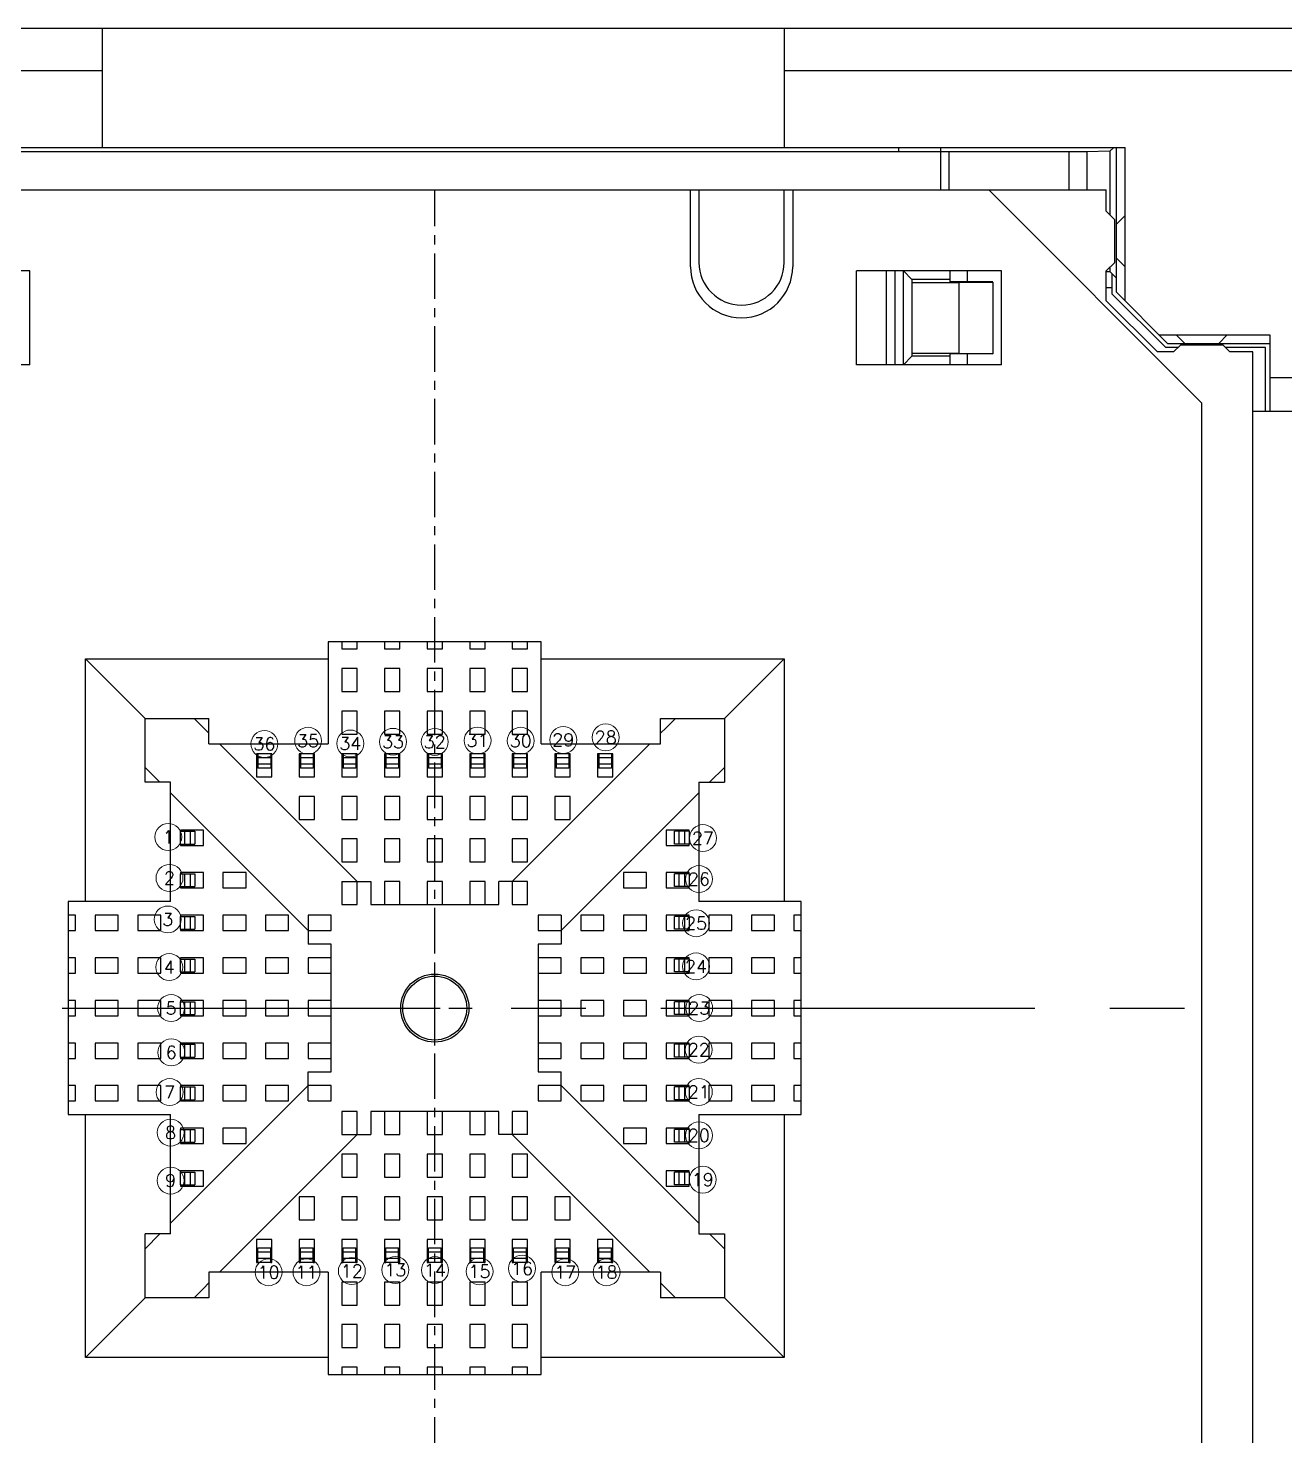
# Model space of a CAD drawing. Header units: millimetres. Extents: x 1775 to 1883, y -277 to -202.
# Drawn here: x 1857.04 to 1871.79, y -240.44 to -223.92 of the extents above; entities that cross this region are included whole.
import ezdxf
from ezdxf.enums import TextEntityAlignment as Align

# ---------------------------------------------------------------- set-up
doc = ezdxf.new("R2010")
doc.units = ezdxf.units.MM
doc.header["$LTSCALE"] = 30.734
doc.linetypes.add('CENTER', pattern=[0.6, 0.375, -0.075, 0.075, -0.075])
doc.layers.get('0').update_dxf_attribs({"linetype": 'CONTINUOUS'})
doc.layers.add('from', color=7, linetype='CONTINUOUS', lineweight=13)
doc.layers.add('定位塊', color=53, linetype='CONTINUOUS')
doc.styles.add('TXT', font='txt.shx', dxfattribs={"bigfont": 'gbcbig.shx'})

# ---------------------------------------------------------------- blocks, each defined once
blk = doc.blocks.new('b')
at = {"color": 7, "linetype": 'Continuous'}
for p, q in [((1258.817, -744.658), (1283.317, -744.658)), ((1266.317, -746.058), (1266.317, -744.658)), ((1274.317, -744.658), (1274.317, -746.058)), ((1266.317, -745.158), (1262.016, -745.158)), ((1283.817, -745.158), (1274.317, -745.158)), ((1262.317, -746.058), (1278.317, -746.058)), ((1275.657, -746.058), (1275.657, -746.108)), ((1276.157, -746.558), (1276.157, -746.058)), ((1278.138, -746.103), (1278.185, -746.058)), ((1278.217, -747.758), (1278.217, -746.058)), ((1278.317, -747.858), (1278.317, -746.058)), ((1262.767, -746.108), (1277.867, -746.108)), ((1276.251, -746.108), (1276.251, -746.558)), ((1277.657, -746.108), (1277.657, -746.558)), ((1278.138, -746.103), (1277.867, -746.109)), ((1277.867, -746.109), (1277.867, -746.558)), ((1278.138, -746.103), (1278.138, -746.849)), ((1262.537, -746.558), (1278.097, -746.558)), ((1273.217, -747.458), (1273.217, -746.558)), ((1273.317, -746.558), (1273.317, -747.408)), ((1274.317, -747.408), (1274.317, -746.558)), ((1274.417, -746.558), (1274.417, -747.458)), ((1276.717, -746.558), (1279.217, -749.058)), ((1278.097, -746.808), (1278.097, -746.558)), ((1278.097, -746.808), (1278.197, -746.908)), ((1278.317, -746.858), (1278.217, -746.958)), ((1278.197, -747.408), (1278.197, -746.908)), ((1278.317, -747.458), (1278.217, -747.358)), ((1265.467, -747.508), (1263.767, -747.508)), ((1265.467, -748.608), (1265.467, -747.508)), ((1275.167, -748.608), (1275.167, -747.508)), ((1276.867, -747.508), (1275.167, -747.508)), ((1275.517, -748.608), (1275.517, -747.508)), ((1275.617, -747.508), (1275.617, -748.608)), ((1275.717, -748.608), (1275.717, -747.508)), ((1275.717, -747.508), (1275.817, -747.608)), ((1276.267, -747.636), (1276.267, -747.508)), ((1276.467, -747.636), (1276.467, -747.508)), ((1276.867, -748.608), (1276.867, -747.508)), ((1278.197, -747.408), (1278.097, -747.508)), ((1278.097, -747.858), (1278.097, -747.508)), ((1278.097, -747.513), (1278.138, -747.513)), ((1278.138, -747.467), (1278.138, -747.513)), ((1278.217, -747.592), (1278.138, -747.513)), ((1278.167, -747.779), (1278.167, -747.542)), ((1275.817, -747.608), (1275.817, -748.508)), ((1276.267, -747.608), (1275.817, -747.608)), ((1275.817, -747.645), (1276.367, -747.645)), ((1276.767, -747.636), (1276.267, -747.636)), ((1276.367, -747.645), (1276.767, -747.638)), ((1276.367, -747.645), (1276.367, -748.472)), ((1276.767, -747.638), (1276.767, -748.479)), ((1278.167, -747.708), (1278.097, -747.708)), ((1278.097, -747.858), (1278.697, -748.458)), ((1278.167, -747.779), (1278.797, -748.408)), ((1278.817, -748.358), (1278.217, -747.758)), ((1278.717, -748.258), (1280.017, -748.258)), ((1278.817, -748.358), (1280.017, -748.358)), ((1279.017, -748.358), (1278.917, -748.258)), ((1279.517, -748.258), (1279.417, -748.358)), ((1280.017, -748.258), (1280.017, -749.158)), ((1275.817, -748.508), (1275.717, -748.608)), ((1275.817, -748.472), (1276.367, -748.472)), ((1276.267, -748.508), (1275.817, -748.508)), ((1276.267, -748.608), (1276.267, -748.48)), ((1276.767, -748.48), (1276.267, -748.48)), ((1276.367, -748.472), (1276.767, -748.479)), ((1276.467, -748.608), (1276.467, -748.48)), ((1278.887, -748.458), (1278.697, -748.458)), ((1278.937, -748.408), (1278.797, -748.408)), ((1278.887, -748.458), (1278.967, -748.378)), ((1279.467, -748.378), (1278.967, -748.378)), ((1279.467, -748.378), (1279.547, -748.458)), ((1279.967, -748.408), (1279.497, -748.408)), ((1279.817, -748.458), (1279.547, -748.458)), ((1279.817, -763.858), (1279.817, -748.458)), ((1279.967, -749.158), (1279.967, -748.408)), ((1265.467, -748.608), (1263.767, -748.608)), ((1276.867, -748.608), (1275.167, -748.608)), ((1280.017, -748.758), (1283.817, -748.758)), ((1279.217, -763.258), (1279.217, -749.058)), ((1283.617, -749.158), (1279.817, -749.158))]:
    blk.add_line(p, q, dxfattribs=at)
at = {"color": 1, "linetype": 'CENTER', "ltscale": 0.381}
blk.add_line((1258.817, -756.158), (1279.817, -756.158), dxfattribs=at)
at = {"color": 7, "linetype": 'Continuous'}
for centre, radius in [((1273.817, -747.458), 0.6), ((1273.817, -747.408), 0.5)]:
    blk.add_arc(centre, radius, 180, 360, dxfattribs=at)

msp = doc.modelspace()

# ---------------------------------------------------------------- linework, layer by layer
at = {"color": 1, "linetype": 'CENTER', "ltscale": 0.046281}
msp.add_line((1861.811, -245.016), (1861.811, -225.816), dxfattribs=at)
at = {"color": 7, "linetype": 'Continuous'}
for p, q in [((1860.721, -231.116), (1860.721, -231.201)), ((1860.901, -231.201), (1860.901, -231.116)), ((1861.221, -231.116), (1861.221, -231.201)), ((1861.401, -231.201), (1861.401, -231.116)), ((1861.721, -231.116), (1861.721, -231.201)), ((1861.901, -231.201), (1861.901, -231.116)), ((1862.221, -231.116), (1862.221, -231.201)), ((1862.401, -231.201), (1862.401, -231.116)), ((1862.721, -231.116), (1862.721, -231.201)), ((1862.901, -231.201), (1862.901, -231.116)), ((1860.721, -231.201), (1860.901, -231.201)), ((1861.221, -231.201), (1861.401, -231.201)), ((1861.721, -231.201), (1861.901, -231.201)), ((1862.221, -231.201), (1862.401, -231.201)), ((1862.721, -231.201), (1862.901, -231.201)), ((1860.721, -231.431), (1860.721, -231.701)), ((1860.901, -231.431), (1860.721, -231.431)), ((1860.901, -231.701), (1860.901, -231.431)), ((1861.221, -231.431), (1861.221, -231.701)), ((1861.401, -231.431), (1861.221, -231.431)), ((1861.401, -231.701), (1861.401, -231.431)), ((1861.721, -231.431), (1861.721, -231.701)), ((1861.901, -231.431), (1861.721, -231.431)), ((1861.901, -231.701), (1861.901, -231.431)), ((1862.221, -231.431), (1862.221, -231.701)), ((1862.401, -231.431), (1862.221, -231.431)), ((1862.401, -231.701), (1862.401, -231.431)), ((1862.721, -231.431), (1862.721, -231.701)), ((1862.901, -231.431), (1862.721, -231.431)), ((1862.901, -231.701), (1862.901, -231.431)), ((1860.721, -231.701), (1860.901, -231.701)), ((1861.221, -231.701), (1861.401, -231.701)), ((1861.721, -231.701), (1861.901, -231.701)), ((1862.221, -231.701), (1862.401, -231.701)), ((1862.721, -231.701), (1862.901, -231.701)), ((1860.721, -231.931), (1860.721, -232.201)), ((1860.901, -231.931), (1860.721, -231.931)), ((1860.901, -232.201), (1860.901, -231.931)), ((1861.221, -231.931), (1861.221, -232.201)), ((1861.401, -231.931), (1861.221, -231.931)), ((1861.401, -232.201), (1861.401, -231.931)), ((1861.721, -231.931), (1861.721, -232.201)), ((1861.901, -231.931), (1861.721, -231.931)), ((1861.901, -232.201), (1861.901, -231.931)), ((1862.221, -231.931), (1862.221, -232.201)), ((1862.401, -231.931), (1862.221, -231.931)), ((1862.401, -232.201), (1862.401, -231.931)), ((1862.721, -231.931), (1862.721, -232.201)), ((1862.901, -231.931), (1862.721, -231.931)), ((1862.901, -232.201), (1862.901, -231.931)), ((1858.986, -232.016), (1859.161, -232.191)), ((1864.526, -232.126), (1864.636, -232.016)), ((1860.721, -232.201), (1860.901, -232.201)), ((1861.221, -232.201), (1861.401, -232.201)), ((1861.721, -232.201), (1861.901, -232.201)), ((1862.221, -232.201), (1862.401, -232.201)), ((1862.721, -232.201), (1862.901, -232.201)), ((1864.461, -232.191), (1864.526, -232.126)), ((1859.286, -232.316), (1860.901, -233.931)), ((1859.721, -232.431), (1859.721, -232.701)), ((1859.736, -232.431), (1859.721, -232.431)), ((1859.736, -232.43), (1859.736, -232.601)), ((1859.736, -232.43), (1859.886, -232.43)), ((1859.886, -232.43), (1859.886, -232.601)), ((1859.901, -232.431), (1859.886, -232.431)), ((1859.901, -232.701), (1859.901, -232.431)), ((1860.221, -232.431), (1860.221, -232.701)), ((1860.236, -232.431), (1860.221, -232.431)), ((1860.236, -232.43), (1860.236, -232.601)), ((1860.236, -232.43), (1860.386, -232.43)), ((1860.386, -232.43), (1860.386, -232.601)), ((1860.401, -232.431), (1860.386, -232.431)), ((1860.401, -232.701), (1860.401, -232.431)), ((1860.721, -232.431), (1860.721, -232.701)), ((1860.736, -232.431), (1860.721, -232.431)), ((1860.736, -232.43), (1860.736, -232.601)), ((1860.736, -232.43), (1860.886, -232.43)), ((1860.886, -232.43), (1860.886, -232.601)), ((1860.901, -232.431), (1860.886, -232.431)), ((1860.901, -232.701), (1860.901, -232.431)), ((1861.221, -232.431), (1861.221, -232.701)), ((1861.236, -232.431), (1861.221, -232.431)), ((1861.236, -232.43), (1861.236, -232.601)), ((1861.236, -232.43), (1861.386, -232.43)), ((1861.386, -232.43), (1861.386, -232.601)), ((1861.401, -232.431), (1861.386, -232.431)), ((1861.401, -232.701), (1861.401, -232.431)), ((1861.721, -232.431), (1861.721, -232.701)), ((1861.736, -232.431), (1861.721, -232.431)), ((1861.736, -232.43), (1861.736, -232.601)), ((1861.736, -232.43), (1861.886, -232.43)), ((1861.886, -232.43), (1861.886, -232.601)), ((1861.901, -232.431), (1861.886, -232.431)), ((1861.901, -232.701), (1861.901, -232.431)), ((1862.221, -232.431), (1862.221, -232.701)), ((1862.236, -232.431), (1862.221, -232.431)), ((1862.236, -232.43), (1862.236, -232.601)), ((1862.236, -232.43), (1862.386, -232.43)), ((1862.386, -232.43), (1862.386, -232.601)), ((1862.401, -232.431), (1862.386, -232.431)), ((1862.401, -232.701), (1862.401, -232.431)), ((1862.721, -233.931), (1864.336, -232.316)), ((1862.721, -232.431), (1862.721, -232.701)), ((1862.736, -232.431), (1862.721, -232.431)), ((1862.736, -232.43), (1862.736, -232.601)), ((1862.736, -232.43), (1862.886, -232.43)), ((1862.886, -232.43), (1862.886, -232.601)), ((1862.901, -232.431), (1862.886, -232.431)), ((1862.901, -232.701), (1862.901, -232.431)), ((1863.236, -232.431), (1863.221, -232.431)), ((1863.221, -232.431), (1863.221, -232.701)), ((1863.236, -232.43), (1863.386, -232.43)), ((1863.236, -232.43), (1863.236, -232.601)), ((1863.386, -232.43), (1863.386, -232.601)), ((1863.401, -232.431), (1863.386, -232.431)), ((1863.401, -232.701), (1863.401, -232.431)), ((1863.736, -232.431), (1863.721, -232.431)), ((1863.721, -232.431), (1863.721, -232.701)), ((1863.736, -232.43), (1863.886, -232.43)), ((1863.736, -232.43), (1863.736, -232.601)), ((1863.886, -232.43), (1863.886, -232.601)), ((1863.901, -232.431), (1863.886, -232.431)), ((1863.901, -232.701), (1863.901, -232.431)), ((1858.521, -232.701), (1858.411, -232.591)), ((1859.886, -232.48), (1859.736, -232.48)), ((1859.736, -232.551), (1859.886, -232.551)), ((1859.886, -232.601), (1859.736, -232.601)), ((1860.386, -232.48), (1860.236, -232.48)), ((1860.236, -232.551), (1860.386, -232.551)), ((1860.386, -232.601), (1860.236, -232.601)), ((1860.886, -232.48), (1860.736, -232.48)), ((1860.736, -232.551), (1860.886, -232.551)), ((1860.886, -232.601), (1860.736, -232.601)), ((1861.386, -232.48), (1861.236, -232.48)), ((1861.236, -232.551), (1861.386, -232.551)), ((1861.386, -232.601), (1861.236, -232.601)), ((1861.886, -232.48), (1861.736, -232.48)), ((1861.736, -232.551), (1861.886, -232.551)), ((1861.886, -232.601), (1861.736, -232.601)), ((1862.386, -232.48), (1862.236, -232.48)), ((1862.236, -232.551), (1862.386, -232.551)), ((1862.386, -232.601), (1862.236, -232.601)), ((1862.886, -232.48), (1862.736, -232.48)), ((1862.736, -232.551), (1862.886, -232.551)), ((1862.886, -232.601), (1862.736, -232.601)), ((1863.386, -232.48), (1863.236, -232.48)), ((1863.236, -232.551), (1863.386, -232.551)), ((1863.386, -232.601), (1863.236, -232.601)), ((1863.886, -232.48), (1863.736, -232.48)), ((1863.736, -232.551), (1863.886, -232.551)), ((1863.886, -232.601), (1863.736, -232.601)), ((1865.211, -232.591), (1865.036, -232.766)), ((1858.586, -232.766), (1858.521, -232.701)), ((1859.721, -232.701), (1859.901, -232.701)), ((1860.221, -232.701), (1860.401, -232.701)), ((1860.721, -232.701), (1860.901, -232.701)), ((1861.221, -232.701), (1861.401, -232.701)), ((1861.721, -232.701), (1861.901, -232.701)), ((1862.221, -232.701), (1862.401, -232.701)), ((1862.721, -232.701), (1862.901, -232.701)), ((1863.221, -232.701), (1863.401, -232.701)), ((1863.721, -232.701), (1863.901, -232.701)), ((1860.326, -234.506), (1858.711, -232.891)), ((1860.221, -232.931), (1860.221, -233.201)), ((1860.401, -232.931), (1860.221, -232.931)), ((1860.401, -233.201), (1860.401, -232.931)), ((1860.721, -232.931), (1860.721, -233.201)), ((1860.901, -232.931), (1860.721, -232.931)), ((1860.901, -233.201), (1860.901, -232.931)), ((1861.221, -232.931), (1861.221, -233.201)), ((1861.401, -232.931), (1861.221, -232.931)), ((1861.401, -233.201), (1861.401, -232.931)), ((1861.721, -232.931), (1861.721, -233.201)), ((1861.901, -232.931), (1861.721, -232.931)), ((1861.901, -233.201), (1861.901, -232.931)), ((1862.221, -232.931), (1862.221, -233.201)), ((1862.401, -232.931), (1862.221, -232.931)), ((1862.401, -233.201), (1862.401, -232.931)), ((1862.721, -232.931), (1862.721, -233.201)), ((1862.901, -232.931), (1862.721, -232.931)), ((1862.901, -233.201), (1862.901, -232.931)), ((1863.401, -232.931), (1863.221, -232.931)), ((1863.221, -232.931), (1863.221, -233.201)), ((1864.911, -232.891), (1863.296, -234.506)), ((1863.401, -233.201), (1863.401, -232.931)), ((1860.221, -233.201), (1860.401, -233.201)), ((1860.721, -233.201), (1860.901, -233.201)), ((1861.221, -233.201), (1861.401, -233.201)), ((1861.721, -233.201), (1861.901, -233.201)), ((1862.221, -233.201), (1862.401, -233.201)), ((1862.721, -233.201), (1862.901, -233.201)), ((1863.221, -233.201), (1863.401, -233.201)), ((1858.826, -233.326), (1858.826, -233.341)), ((1859.096, -233.326), (1858.826, -233.326)), ((1858.826, -233.491), (1858.826, -233.341)), ((1858.826, -233.341), (1858.996, -233.341)), ((1858.876, -233.341), (1858.876, -233.491)), ((1858.946, -233.491), (1858.946, -233.341)), ((1858.996, -233.341), (1858.996, -233.491)), ((1859.096, -233.506), (1859.096, -233.326)), ((1860.721, -233.431), (1860.721, -233.701)), ((1860.901, -233.431), (1860.721, -233.431)), ((1860.901, -233.701), (1860.901, -233.431)), ((1861.221, -233.431), (1861.221, -233.701)), ((1861.401, -233.431), (1861.221, -233.431)), ((1861.401, -233.701), (1861.401, -233.431)), ((1861.721, -233.431), (1861.721, -233.701)), ((1861.901, -233.431), (1861.721, -233.431)), ((1861.901, -233.701), (1861.901, -233.431)), ((1862.401, -233.431), (1862.221, -233.431)), ((1862.221, -233.431), (1862.221, -233.701)), ((1862.401, -233.701), (1862.401, -233.431)), ((1862.901, -233.431), (1862.721, -233.431)), ((1862.721, -233.431), (1862.721, -233.701)), ((1862.901, -233.701), (1862.901, -233.431)), ((1864.796, -233.326), (1864.526, -233.326)), ((1864.526, -233.326), (1864.526, -233.506)), ((1864.797, -233.341), (1864.626, -233.341)), ((1864.626, -233.491), (1864.626, -233.341)), ((1864.676, -233.341), (1864.676, -233.491)), ((1864.747, -233.491), (1864.747, -233.341)), ((1864.796, -233.341), (1864.796, -233.326)), ((1864.797, -233.341), (1864.797, -233.491)), ((1858.826, -233.491), (1858.826, -233.506)), ((1858.826, -233.491), (1858.996, -233.491)), ((1858.826, -233.506), (1859.096, -233.506)), ((1864.526, -233.506), (1864.796, -233.506)), ((1864.797, -233.491), (1864.626, -233.491)), ((1864.796, -233.506), (1864.796, -233.491)), ((1860.721, -233.701), (1860.901, -233.701)), ((1861.221, -233.701), (1861.401, -233.701)), ((1861.721, -233.701), (1861.901, -233.701)), ((1862.221, -233.701), (1862.401, -233.701)), ((1862.721, -233.701), (1862.901, -233.701)), ((1858.826, -233.826), (1858.826, -233.841)), ((1859.096, -233.826), (1858.826, -233.826)), ((1858.826, -233.991), (1858.826, -233.841)), ((1858.826, -233.841), (1858.996, -233.841)), ((1858.876, -233.841), (1858.876, -233.991)), ((1858.946, -233.991), (1858.946, -233.841)), ((1858.996, -233.841), (1858.996, -233.991)), ((1859.096, -234.006), (1859.096, -233.826)), ((1859.326, -233.826), (1859.326, -234.006)), ((1859.596, -233.826), (1859.326, -233.826)), ((1859.596, -234.006), (1859.596, -233.826)), ((1864.296, -233.826), (1864.026, -233.826)), ((1864.026, -233.826), (1864.026, -234.006)), ((1864.296, -234.006), (1864.296, -233.826)), ((1864.796, -233.826), (1864.526, -233.826)), ((1864.526, -233.826), (1864.526, -234.006)), ((1864.797, -233.841), (1864.626, -233.841)), ((1864.626, -233.991), (1864.626, -233.841)), ((1864.676, -233.841), (1864.676, -233.991)), ((1864.747, -233.991), (1864.747, -233.841)), ((1864.796, -233.841), (1864.796, -233.826)), ((1864.797, -233.841), (1864.797, -233.991)), ((1858.826, -233.991), (1858.826, -234.006)), ((1858.826, -233.991), (1858.996, -233.991)), ((1858.826, -234.006), (1859.096, -234.006)), ((1859.326, -234.006), (1859.596, -234.006)), ((1860.721, -233.931), (1860.721, -234.201)), ((1860.721, -233.931), (1861.061, -233.931)), ((1860.901, -234.201), (1860.901, -233.931)), ((1861.061, -233.931), (1861.061, -234.201)), ((1861.221, -233.931), (1861.221, -234.201)), ((1861.401, -233.931), (1861.221, -233.931)), ((1861.401, -234.201), (1861.401, -233.931)), ((1861.721, -233.931), (1861.721, -234.201)), ((1861.901, -233.931), (1861.721, -233.931)), ((1861.901, -234.201), (1861.901, -233.931)), ((1862.401, -233.931), (1862.221, -233.931)), ((1862.221, -233.931), (1862.221, -234.201)), ((1862.401, -234.201), (1862.401, -233.931)), ((1862.901, -233.931), (1862.561, -233.931)), ((1862.561, -234.201), (1862.561, -233.931)), ((1862.721, -233.931), (1862.721, -234.201)), ((1862.901, -234.201), (1862.901, -233.931)), ((1864.026, -234.006), (1864.296, -234.006)), ((1864.526, -234.006), (1864.796, -234.006)), ((1864.797, -233.991), (1864.626, -233.991)), ((1864.796, -234.006), (1864.796, -233.991)), ((1860.721, -234.201), (1860.901, -234.201)), ((1861.061, -234.201), (1862.561, -234.201)), ((1862.721, -234.201), (1862.901, -234.201)), ((1857.596, -234.326), (1857.511, -234.326)), ((1857.596, -234.506), (1857.596, -234.326)), ((1858.096, -234.326), (1857.826, -234.326)), ((1857.826, -234.326), (1857.826, -234.506)), ((1858.096, -234.506), (1858.096, -234.326)), ((1858.596, -234.326), (1858.326, -234.326)), ((1858.326, -234.326), (1858.326, -234.506)), ((1858.596, -234.506), (1858.596, -234.326)), ((1859.096, -234.326), (1858.826, -234.326)), ((1858.826, -234.326), (1858.826, -234.341)), ((1858.826, -234.341), (1858.996, -234.341)), ((1858.826, -234.491), (1858.826, -234.341)), ((1858.876, -234.341), (1858.876, -234.491)), ((1858.946, -234.491), (1858.946, -234.341)), ((1858.996, -234.341), (1858.996, -234.491)), ((1859.096, -234.506), (1859.096, -234.326)), ((1859.596, -234.326), (1859.326, -234.326)), ((1859.326, -234.326), (1859.326, -234.506)), ((1859.596, -234.506), (1859.596, -234.326)), ((1859.826, -234.326), (1859.826, -234.506)), ((1860.096, -234.326), (1859.826, -234.326)), ((1860.096, -234.506), (1860.096, -234.326)), ((1860.326, -234.326), (1860.326, -234.666)), ((1860.596, -234.326), (1860.326, -234.326)), ((1860.596, -234.506), (1860.596, -234.326)), ((1863.296, -234.326), (1863.026, -234.326)), ((1863.026, -234.326), (1863.026, -234.506)), ((1863.296, -234.326), (1863.296, -234.666)), ((1863.796, -234.326), (1863.526, -234.326)), ((1863.526, -234.326), (1863.526, -234.506)), ((1863.796, -234.506), (1863.796, -234.326)), ((1864.296, -234.326), (1864.026, -234.326)), ((1864.026, -234.326), (1864.026, -234.506)), ((1864.296, -234.506), (1864.296, -234.326)), ((1864.796, -234.326), (1864.526, -234.326)), ((1864.526, -234.326), (1864.526, -234.506)), ((1864.797, -234.341), (1864.626, -234.341)), ((1864.626, -234.491), (1864.626, -234.341)), ((1864.676, -234.341), (1864.676, -234.491)), ((1864.747, -234.491), (1864.747, -234.341)), ((1864.796, -234.341), (1864.796, -234.326)), ((1864.797, -234.341), (1864.797, -234.491)), ((1865.296, -234.326), (1865.026, -234.326)), ((1865.026, -234.326), (1865.026, -234.506)), ((1865.296, -234.506), (1865.296, -234.326)), ((1865.796, -234.326), (1865.526, -234.326)), ((1865.526, -234.326), (1865.526, -234.506)), ((1865.796, -234.506), (1865.796, -234.326)), ((1866.026, -234.326), (1866.026, -234.506)), ((1866.111, -234.326), (1866.026, -234.326)), ((1857.511, -234.506), (1857.596, -234.506)), ((1857.826, -234.506), (1858.096, -234.506)), ((1858.326, -234.506), (1858.596, -234.506)), ((1858.826, -234.491), (1858.996, -234.491)), ((1858.826, -234.491), (1858.826, -234.506)), ((1858.826, -234.506), (1859.096, -234.506)), ((1859.326, -234.506), (1859.596, -234.506)), ((1859.826, -234.506), (1860.096, -234.506)), ((1860.326, -234.506), (1860.596, -234.506)), ((1863.026, -234.506), (1863.296, -234.506)), ((1863.526, -234.506), (1863.796, -234.506)), ((1864.026, -234.506), (1864.296, -234.506)), ((1864.526, -234.506), (1864.796, -234.506)), ((1864.797, -234.491), (1864.626, -234.491)), ((1864.796, -234.506), (1864.796, -234.491)), ((1865.026, -234.506), (1865.296, -234.506)), ((1865.526, -234.506), (1865.796, -234.506)), ((1866.026, -234.506), (1866.111, -234.506)), ((1860.596, -234.666), (1860.326, -234.666)), ((1860.596, -236.166), (1860.596, -234.666)), ((1863.296, -234.666), (1863.026, -234.666)), ((1863.026, -234.666), (1863.026, -236.166)), ((1857.596, -234.826), (1857.511, -234.826)), ((1857.596, -235.006), (1857.596, -234.826)), ((1858.096, -234.826), (1857.826, -234.826)), ((1857.826, -234.826), (1857.826, -235.006)), ((1858.096, -235.006), (1858.096, -234.826)), ((1858.596, -234.826), (1858.326, -234.826)), ((1858.326, -234.826), (1858.326, -235.006)), ((1858.596, -235.006), (1858.596, -234.826)), ((1859.096, -234.826), (1858.826, -234.826)), ((1858.826, -234.826), (1858.826, -234.841)), ((1858.826, -234.841), (1858.996, -234.841)), ((1858.826, -234.991), (1858.826, -234.841)), ((1858.876, -234.841), (1858.876, -234.991)), ((1858.946, -234.991), (1858.946, -234.841)), ((1858.996, -234.841), (1858.996, -234.991)), ((1859.096, -235.006), (1859.096, -234.826)), ((1859.596, -234.826), (1859.326, -234.826)), ((1859.326, -234.826), (1859.326, -235.006)), ((1859.596, -235.006), (1859.596, -234.826)), ((1859.826, -234.826), (1859.826, -235.006)), ((1860.096, -234.826), (1859.826, -234.826)), ((1860.096, -235.006), (1860.096, -234.826)), ((1860.326, -234.826), (1860.326, -235.006)), ((1860.596, -234.826), (1860.326, -234.826)), ((1863.296, -234.826), (1863.026, -234.826)), ((1863.296, -235.006), (1863.296, -234.826)), ((1863.796, -234.826), (1863.526, -234.826)), ((1863.526, -234.826), (1863.526, -235.006)), ((1863.796, -235.006), (1863.796, -234.826)), ((1864.296, -234.826), (1864.026, -234.826)), ((1864.026, -234.826), (1864.026, -235.006)), ((1864.296, -235.006), (1864.296, -234.826)), ((1864.796, -234.826), (1864.526, -234.826)), ((1864.526, -234.826), (1864.526, -235.006)), ((1864.797, -234.841), (1864.626, -234.841)), ((1864.626, -234.991), (1864.626, -234.841)), ((1864.676, -234.841), (1864.676, -234.991)), ((1864.747, -234.991), (1864.747, -234.841)), ((1864.796, -234.841), (1864.796, -234.826)), ((1864.797, -234.841), (1864.797, -234.991)), ((1865.296, -234.826), (1865.026, -234.826)), ((1865.026, -234.826), (1865.026, -235.006)), ((1865.296, -235.006), (1865.296, -234.826)), ((1865.796, -234.826), (1865.526, -234.826)), ((1865.526, -234.826), (1865.526, -235.006)), ((1865.796, -235.006), (1865.796, -234.826)), ((1866.026, -234.826), (1866.026, -235.006)), ((1866.111, -234.826), (1866.026, -234.826)), ((1857.511, -235.006), (1857.596, -235.006)), ((1857.826, -235.006), (1858.096, -235.006)), ((1858.326, -235.006), (1858.596, -235.006)), ((1858.826, -234.991), (1858.996, -234.991)), ((1858.826, -234.991), (1858.826, -235.006)), ((1858.826, -235.006), (1859.096, -235.006)), ((1859.326, -235.006), (1859.596, -235.006)), ((1859.826, -235.006), (1860.096, -235.006)), ((1860.326, -235.006), (1860.596, -235.006)), ((1863.026, -235.006), (1863.296, -235.006)), ((1863.526, -235.006), (1863.796, -235.006)), ((1864.026, -235.006), (1864.296, -235.006)), ((1864.526, -235.006), (1864.796, -235.006)), ((1864.797, -234.991), (1864.626, -234.991)), ((1864.796, -235.006), (1864.796, -234.991)), ((1865.026, -235.006), (1865.296, -235.006)), ((1865.526, -235.006), (1865.796, -235.006)), ((1866.026, -235.006), (1866.111, -235.006)), ((1857.596, -235.326), (1857.511, -235.326)), ((1857.596, -235.506), (1857.596, -235.326)), ((1858.096, -235.326), (1857.826, -235.326)), ((1857.826, -235.326), (1857.826, -235.506)), ((1858.096, -235.506), (1858.096, -235.326)), ((1858.596, -235.326), (1858.326, -235.326)), ((1858.326, -235.326), (1858.326, -235.506)), ((1858.596, -235.506), (1858.596, -235.326)), ((1859.096, -235.326), (1858.826, -235.326)), ((1858.826, -235.326), (1858.826, -235.341)), ((1858.826, -235.341), (1858.996, -235.341)), ((1858.826, -235.491), (1858.826, -235.341)), ((1858.876, -235.341), (1858.876, -235.491)), ((1858.946, -235.491), (1858.946, -235.341)), ((1858.996, -235.341), (1858.996, -235.491)), ((1859.096, -235.506), (1859.096, -235.326)), ((1859.596, -235.326), (1859.326, -235.326)), ((1859.326, -235.326), (1859.326, -235.506)), ((1859.596, -235.506), (1859.596, -235.326)), ((1859.826, -235.326), (1859.826, -235.506)), ((1860.096, -235.326), (1859.826, -235.326)), ((1860.096, -235.506), (1860.096, -235.326)), ((1860.326, -235.326), (1860.326, -235.506)), ((1860.596, -235.326), (1860.326, -235.326)), ((1863.296, -235.326), (1863.026, -235.326)), ((1863.296, -235.506), (1863.296, -235.326)), ((1863.796, -235.326), (1863.526, -235.326)), ((1863.526, -235.326), (1863.526, -235.506)), ((1863.796, -235.506), (1863.796, -235.326)), ((1864.296, -235.326), (1864.026, -235.326)), ((1864.026, -235.326), (1864.026, -235.506)), ((1864.296, -235.506), (1864.296, -235.326)), ((1864.796, -235.326), (1864.526, -235.326)), ((1864.526, -235.326), (1864.526, -235.506)), ((1864.797, -235.341), (1864.626, -235.341)), ((1864.626, -235.491), (1864.626, -235.341)), ((1864.676, -235.341), (1864.676, -235.491)), ((1864.747, -235.491), (1864.747, -235.341)), ((1864.796, -235.341), (1864.796, -235.326)), ((1864.797, -235.341), (1864.797, -235.491)), ((1865.296, -235.326), (1865.026, -235.326)), ((1865.026, -235.326), (1865.026, -235.506)), ((1865.296, -235.506), (1865.296, -235.326)), ((1865.796, -235.326), (1865.526, -235.326)), ((1865.526, -235.326), (1865.526, -235.506)), ((1865.796, -235.506), (1865.796, -235.326)), ((1866.026, -235.326), (1866.026, -235.506)), ((1866.111, -235.326), (1866.026, -235.326)), ((1857.511, -235.506), (1857.596, -235.506)), ((1857.826, -235.506), (1858.096, -235.506)), ((1858.326, -235.506), (1858.596, -235.506)), ((1858.826, -235.491), (1858.996, -235.491)), ((1858.826, -235.491), (1858.826, -235.506)), ((1858.826, -235.506), (1859.096, -235.506)), ((1859.326, -235.506), (1859.596, -235.506)), ((1859.826, -235.506), (1860.096, -235.506)), ((1860.326, -235.506), (1860.596, -235.506)), ((1863.026, -235.506), (1863.296, -235.506)), ((1863.526, -235.506), (1863.796, -235.506)), ((1864.026, -235.506), (1864.296, -235.506)), ((1864.526, -235.506), (1864.796, -235.506)), ((1864.797, -235.491), (1864.626, -235.491)), ((1864.796, -235.506), (1864.796, -235.491)), ((1865.026, -235.506), (1865.296, -235.506)), ((1865.526, -235.506), (1865.796, -235.506)), ((1866.026, -235.506), (1866.111, -235.506)), ((1857.596, -235.826), (1857.511, -235.826)), ((1857.596, -236.006), (1857.596, -235.826)), ((1858.096, -235.826), (1857.826, -235.826)), ((1857.826, -235.826), (1857.826, -236.006)), ((1858.096, -236.006), (1858.096, -235.826)), ((1858.596, -235.826), (1858.326, -235.826)), ((1858.326, -235.826), (1858.326, -236.006)), ((1858.596, -236.006), (1858.596, -235.826)), ((1859.096, -235.826), (1858.826, -235.826)), ((1858.826, -235.826), (1858.826, -235.841)), ((1858.826, -235.841), (1858.996, -235.841)), ((1858.826, -235.991), (1858.826, -235.841)), ((1858.876, -235.841), (1858.876, -235.991)), ((1858.946, -235.991), (1858.946, -235.841)), ((1858.996, -235.841), (1858.996, -235.991)), ((1859.096, -236.006), (1859.096, -235.826)), ((1859.596, -235.826), (1859.326, -235.826)), ((1859.326, -235.826), (1859.326, -236.006)), ((1859.596, -236.006), (1859.596, -235.826)), ((1860.096, -235.826), (1859.826, -235.826)), ((1859.826, -235.826), (1859.826, -236.006)), ((1860.096, -236.006), (1860.096, -235.826)), ((1860.596, -235.826), (1860.326, -235.826)), ((1860.326, -235.826), (1860.326, -236.006)), ((1863.296, -235.826), (1863.026, -235.826)), ((1863.296, -236.006), (1863.296, -235.826)), ((1863.526, -235.826), (1863.526, -236.006)), ((1863.796, -235.826), (1863.526, -235.826)), ((1863.796, -236.006), (1863.796, -235.826)), ((1864.296, -235.826), (1864.026, -235.826)), ((1864.026, -235.826), (1864.026, -236.006)), ((1864.296, -236.006), (1864.296, -235.826)), ((1864.796, -235.826), (1864.526, -235.826)), ((1864.526, -235.826), (1864.526, -236.006)), ((1864.797, -235.841), (1864.626, -235.841)), ((1864.626, -235.991), (1864.626, -235.841)), ((1864.676, -235.841), (1864.676, -235.991)), ((1864.747, -235.991), (1864.747, -235.841)), ((1864.796, -235.841), (1864.796, -235.826)), ((1864.797, -235.841), (1864.797, -235.991)), ((1865.296, -235.826), (1865.026, -235.826)), ((1865.026, -235.826), (1865.026, -236.006)), ((1865.296, -236.006), (1865.296, -235.826)), ((1865.796, -235.826), (1865.526, -235.826)), ((1865.526, -235.826), (1865.526, -236.006)), ((1865.796, -236.006), (1865.796, -235.826)), ((1866.026, -235.826), (1866.026, -236.006)), ((1866.111, -235.826), (1866.026, -235.826)), ((1857.511, -236.006), (1857.596, -236.006)), ((1857.826, -236.006), (1858.096, -236.006)), ((1858.326, -236.006), (1858.596, -236.006)), ((1858.826, -235.991), (1858.996, -235.991)), ((1858.826, -235.991), (1858.826, -236.006)), ((1858.826, -236.006), (1859.096, -236.006)), ((1859.326, -236.006), (1859.596, -236.006)), ((1859.826, -236.006), (1860.096, -236.006)), ((1860.326, -236.006), (1860.596, -236.006)), ((1863.026, -236.006), (1863.296, -236.006)), ((1863.526, -236.006), (1863.796, -236.006)), ((1864.026, -236.006), (1864.296, -236.006)), ((1864.526, -236.006), (1864.796, -236.006)), ((1864.797, -235.991), (1864.626, -235.991)), ((1864.796, -236.006), (1864.796, -235.991)), ((1865.026, -236.006), (1865.296, -236.006)), ((1865.526, -236.006), (1865.796, -236.006)), ((1866.026, -236.006), (1866.111, -236.006)), ((1860.326, -236.166), (1860.596, -236.166)), ((1860.326, -236.506), (1860.326, -236.166)), ((1863.026, -236.166), (1863.296, -236.166)), ((1863.296, -236.506), (1863.296, -236.166)), ((1857.596, -236.326), (1857.511, -236.326)), ((1857.596, -236.506), (1857.596, -236.326)), ((1858.096, -236.326), (1857.826, -236.326)), ((1857.826, -236.326), (1857.826, -236.506)), ((1858.096, -236.506), (1858.096, -236.326)), ((1858.596, -236.326), (1858.326, -236.326)), ((1858.326, -236.326), (1858.326, -236.506)), ((1858.596, -236.506), (1858.596, -236.326)), ((1858.711, -237.941), (1860.326, -236.326)), ((1859.096, -236.326), (1858.826, -236.326)), ((1858.826, -236.326), (1858.826, -236.341)), ((1858.826, -236.341), (1858.996, -236.341)), ((1858.826, -236.491), (1858.826, -236.341)), ((1858.876, -236.341), (1858.876, -236.491)), ((1858.946, -236.491), (1858.946, -236.341)), ((1858.996, -236.341), (1858.996, -236.491)), ((1859.096, -236.506), (1859.096, -236.326)), ((1859.596, -236.326), (1859.326, -236.326)), ((1859.326, -236.326), (1859.326, -236.506)), ((1859.596, -236.506), (1859.596, -236.326)), ((1860.096, -236.326), (1859.826, -236.326)), ((1859.826, -236.326), (1859.826, -236.506)), ((1860.096, -236.506), (1860.096, -236.326)), ((1860.596, -236.326), (1860.326, -236.326)), ((1860.596, -236.506), (1860.596, -236.326)), ((1863.026, -236.326), (1863.026, -236.506)), ((1863.296, -236.326), (1863.026, -236.326)), ((1863.296, -236.326), (1864.911, -237.941)), ((1863.526, -236.326), (1863.526, -236.506)), ((1863.796, -236.326), (1863.526, -236.326)), ((1863.796, -236.506), (1863.796, -236.326)), ((1864.296, -236.326), (1864.026, -236.326)), ((1864.026, -236.326), (1864.026, -236.506)), ((1864.296, -236.506), (1864.296, -236.326)), ((1864.796, -236.326), (1864.526, -236.326)), ((1864.526, -236.326), (1864.526, -236.506)), ((1864.797, -236.341), (1864.626, -236.341)), ((1864.626, -236.491), (1864.626, -236.341)), ((1864.676, -236.341), (1864.676, -236.491)), ((1864.747, -236.491), (1864.747, -236.341)), ((1864.796, -236.341), (1864.796, -236.326)), ((1864.797, -236.341), (1864.797, -236.491)), ((1865.296, -236.326), (1865.026, -236.326)), ((1865.026, -236.326), (1865.026, -236.506)), ((1865.296, -236.506), (1865.296, -236.326)), ((1865.796, -236.326), (1865.526, -236.326)), ((1865.526, -236.326), (1865.526, -236.506)), ((1865.796, -236.506), (1865.796, -236.326)), ((1866.026, -236.326), (1866.026, -236.506)), ((1866.111, -236.326), (1866.026, -236.326)), ((1857.511, -236.506), (1857.596, -236.506)), ((1857.826, -236.506), (1858.096, -236.506)), ((1858.326, -236.506), (1858.596, -236.506)), ((1858.826, -236.491), (1858.996, -236.491)), ((1858.826, -236.491), (1858.826, -236.506)), ((1858.826, -236.506), (1859.096, -236.506)), ((1859.326, -236.506), (1859.596, -236.506)), ((1859.826, -236.506), (1860.096, -236.506)), ((1860.326, -236.506), (1860.596, -236.506)), ((1863.026, -236.506), (1863.296, -236.506)), ((1863.526, -236.506), (1863.796, -236.506)), ((1864.026, -236.506), (1864.296, -236.506)), ((1864.526, -236.506), (1864.796, -236.506)), ((1864.797, -236.491), (1864.626, -236.491)), ((1864.796, -236.506), (1864.796, -236.491)), ((1865.026, -236.506), (1865.296, -236.506)), ((1865.526, -236.506), (1865.796, -236.506)), ((1866.026, -236.506), (1866.111, -236.506)), ((1860.901, -236.631), (1860.721, -236.631)), ((1860.721, -236.631), (1860.721, -236.901)), ((1860.901, -236.901), (1860.901, -236.631)), ((1862.561, -236.631), (1861.061, -236.631)), ((1861.061, -236.631), (1861.061, -236.901)), ((1861.221, -236.631), (1861.221, -236.901)), ((1861.401, -236.901), (1861.401, -236.631)), ((1861.721, -236.631), (1861.721, -236.901)), ((1861.901, -236.901), (1861.901, -236.631)), ((1862.221, -236.631), (1862.221, -236.901)), ((1862.401, -236.901), (1862.401, -236.631)), ((1862.561, -236.901), (1862.561, -236.631)), ((1862.721, -236.631), (1862.721, -236.901)), ((1862.901, -236.631), (1862.721, -236.631)), ((1862.901, -236.901), (1862.901, -236.631)), ((1859.096, -236.826), (1858.826, -236.826)), ((1858.826, -236.826), (1858.826, -236.841)), ((1858.826, -236.841), (1858.996, -236.841)), ((1858.826, -236.991), (1858.826, -236.841)), ((1858.876, -236.841), (1858.876, -236.991)), ((1858.946, -236.991), (1858.946, -236.841)), ((1858.996, -236.841), (1858.996, -236.991)), ((1859.096, -237.006), (1859.096, -236.826)), ((1860.901, -236.901), (1859.286, -238.516)), ((1859.596, -236.826), (1859.326, -236.826)), ((1859.326, -236.826), (1859.326, -237.006)), ((1859.596, -237.006), (1859.596, -236.826)), ((1860.721, -236.901), (1861.061, -236.901)), ((1861.221, -236.901), (1861.401, -236.901)), ((1861.721, -236.901), (1861.901, -236.901)), ((1862.221, -236.901), (1862.401, -236.901)), ((1862.901, -236.901), (1862.561, -236.901)), ((1864.336, -238.516), (1862.721, -236.901)), ((1864.026, -236.826), (1864.026, -237.006)), ((1864.296, -236.826), (1864.026, -236.826)), ((1864.296, -237.006), (1864.296, -236.826)), ((1864.526, -236.826), (1864.526, -237.006)), ((1864.796, -236.826), (1864.526, -236.826)), ((1864.626, -236.991), (1864.626, -236.841)), ((1864.797, -236.841), (1864.626, -236.841)), ((1864.676, -236.841), (1864.676, -236.991)), ((1864.747, -236.991), (1864.747, -236.841)), ((1864.796, -236.841), (1864.796, -236.826)), ((1864.797, -236.841), (1864.797, -236.991)), ((1858.826, -236.991), (1858.996, -236.991)), ((1858.826, -236.991), (1858.826, -237.006)), ((1858.826, -237.006), (1859.096, -237.006)), ((1859.326, -237.006), (1859.596, -237.006)), ((1864.026, -237.006), (1864.296, -237.006)), ((1864.526, -237.006), (1864.796, -237.006)), ((1864.797, -236.991), (1864.626, -236.991)), ((1864.796, -237.006), (1864.796, -236.991)), ((1860.901, -237.131), (1860.721, -237.131)), ((1860.721, -237.131), (1860.721, -237.401)), ((1860.901, -237.401), (1860.901, -237.131)), ((1861.401, -237.131), (1861.221, -237.131)), ((1861.221, -237.131), (1861.221, -237.401)), ((1861.401, -237.401), (1861.401, -237.131)), ((1861.901, -237.131), (1861.721, -237.131)), ((1861.721, -237.131), (1861.721, -237.401)), ((1861.901, -237.401), (1861.901, -237.131)), ((1862.221, -237.131), (1862.221, -237.401)), ((1862.401, -237.131), (1862.221, -237.131)), ((1862.401, -237.401), (1862.401, -237.131)), ((1862.721, -237.131), (1862.721, -237.401)), ((1862.901, -237.131), (1862.721, -237.131)), ((1862.901, -237.401), (1862.901, -237.131)), ((1859.096, -237.326), (1858.826, -237.326)), ((1858.826, -237.326), (1858.826, -237.341)), ((1858.826, -237.341), (1858.996, -237.341)), ((1858.826, -237.491), (1858.826, -237.341)), ((1858.876, -237.341), (1858.876, -237.491)), ((1858.946, -237.491), (1858.946, -237.341)), ((1858.996, -237.341), (1858.996, -237.491)), ((1859.096, -237.506), (1859.096, -237.326)), ((1864.526, -237.326), (1864.526, -237.506)), ((1864.796, -237.326), (1864.526, -237.326)), ((1864.626, -237.491), (1864.626, -237.341)), ((1864.797, -237.341), (1864.626, -237.341)), ((1864.676, -237.341), (1864.676, -237.491)), ((1864.747, -237.491), (1864.747, -237.341)), ((1864.796, -237.341), (1864.796, -237.326)), ((1864.797, -237.341), (1864.797, -237.491)), ((1858.826, -237.491), (1858.996, -237.491)), ((1858.826, -237.491), (1858.826, -237.506)), ((1858.826, -237.506), (1859.096, -237.506)), ((1860.721, -237.401), (1860.901, -237.401)), ((1861.221, -237.401), (1861.401, -237.401)), ((1861.721, -237.401), (1861.901, -237.401)), ((1862.221, -237.401), (1862.401, -237.401)), ((1862.721, -237.401), (1862.901, -237.401)), ((1864.526, -237.506), (1864.796, -237.506)), ((1864.797, -237.491), (1864.626, -237.491)), ((1864.796, -237.506), (1864.796, -237.491)), ((1860.401, -237.631), (1860.221, -237.631)), ((1860.221, -237.631), (1860.221, -237.901)), ((1860.401, -237.901), (1860.401, -237.631)), ((1860.721, -237.631), (1860.721, -237.901)), ((1860.901, -237.631), (1860.721, -237.631)), ((1860.901, -237.901), (1860.901, -237.631)), ((1861.221, -237.631), (1861.221, -237.901)), ((1861.401, -237.631), (1861.221, -237.631)), ((1861.401, -237.901), (1861.401, -237.631)), ((1861.721, -237.631), (1861.721, -237.901)), ((1861.901, -237.631), (1861.721, -237.631)), ((1861.901, -237.901), (1861.901, -237.631)), ((1862.221, -237.631), (1862.221, -237.901)), ((1862.401, -237.631), (1862.221, -237.631)), ((1862.401, -237.901), (1862.401, -237.631)), ((1862.721, -237.631), (1862.721, -237.901)), ((1862.901, -237.631), (1862.721, -237.631)), ((1862.901, -237.901), (1862.901, -237.631)), ((1863.221, -237.631), (1863.221, -237.901)), ((1863.401, -237.631), (1863.221, -237.631)), ((1863.401, -237.901), (1863.401, -237.631)), ((1860.221, -237.901), (1860.401, -237.901)), ((1860.721, -237.901), (1860.901, -237.901)), ((1861.221, -237.901), (1861.401, -237.901)), ((1861.721, -237.901), (1861.901, -237.901)), ((1862.221, -237.901), (1862.401, -237.901)), ((1862.721, -237.901), (1862.901, -237.901)), ((1863.221, -237.901), (1863.401, -237.901)), ((1858.411, -238.241), (1858.586, -238.066)), ((1859.901, -238.131), (1859.721, -238.131)), ((1859.721, -238.131), (1859.721, -238.401)), ((1859.901, -238.401), (1859.901, -238.131)), ((1860.401, -238.131), (1860.221, -238.131)), ((1860.221, -238.131), (1860.221, -238.401)), ((1860.401, -238.401), (1860.401, -238.131)), ((1860.721, -238.131), (1860.721, -238.401)), ((1860.901, -238.131), (1860.721, -238.131)), ((1860.901, -238.401), (1860.901, -238.131)), ((1861.221, -238.131), (1861.221, -238.401)), ((1861.401, -238.131), (1861.221, -238.131)), ((1861.401, -238.401), (1861.401, -238.131)), ((1861.721, -238.131), (1861.721, -238.401)), ((1861.901, -238.131), (1861.721, -238.131)), ((1861.901, -238.401), (1861.901, -238.131)), ((1862.221, -238.131), (1862.221, -238.401)), ((1862.401, -238.131), (1862.221, -238.131)), ((1862.401, -238.401), (1862.401, -238.131)), ((1862.721, -238.131), (1862.721, -238.401)), ((1862.901, -238.131), (1862.721, -238.131)), ((1862.901, -238.401), (1862.901, -238.131)), ((1863.221, -238.131), (1863.221, -238.401)), ((1863.401, -238.131), (1863.221, -238.131)), ((1863.401, -238.401), (1863.401, -238.131)), ((1863.721, -238.131), (1863.721, -238.401)), ((1863.901, -238.131), (1863.721, -238.131)), ((1863.901, -238.401), (1863.901, -238.131)), ((1865.036, -238.066), (1865.101, -238.131)), ((1865.101, -238.131), (1865.211, -238.241)), ((1859.736, -238.231), (1859.886, -238.231)), ((1859.736, -238.401), (1859.736, -238.231)), ((1859.886, -238.281), (1859.736, -238.281)), ((1859.736, -238.351), (1859.886, -238.351)), ((1859.886, -238.401), (1859.886, -238.231)), ((1860.236, -238.231), (1860.386, -238.231)), ((1860.236, -238.401), (1860.236, -238.231)), ((1860.386, -238.281), (1860.236, -238.281)), ((1860.236, -238.351), (1860.386, -238.351)), ((1860.386, -238.401), (1860.386, -238.231)), ((1860.736, -238.401), (1860.736, -238.231)), ((1860.736, -238.231), (1860.886, -238.231)), ((1860.886, -238.281), (1860.736, -238.281)), ((1860.736, -238.351), (1860.886, -238.351)), ((1860.886, -238.401), (1860.886, -238.231)), ((1861.236, -238.401), (1861.236, -238.231)), ((1861.236, -238.231), (1861.386, -238.231)), ((1861.386, -238.281), (1861.236, -238.281)), ((1861.236, -238.351), (1861.386, -238.351)), ((1861.386, -238.401), (1861.386, -238.231)), ((1861.736, -238.401), (1861.736, -238.231)), ((1861.736, -238.231), (1861.886, -238.231)), ((1861.886, -238.281), (1861.736, -238.281)), ((1861.736, -238.351), (1861.886, -238.351)), ((1861.886, -238.401), (1861.886, -238.231)), ((1862.236, -238.401), (1862.236, -238.231)), ((1862.236, -238.231), (1862.386, -238.231)), ((1862.386, -238.281), (1862.236, -238.281)), ((1862.236, -238.351), (1862.386, -238.351)), ((1862.386, -238.401), (1862.386, -238.231)), ((1862.736, -238.401), (1862.736, -238.231)), ((1862.736, -238.231), (1862.886, -238.231)), ((1862.886, -238.281), (1862.736, -238.281)), ((1862.736, -238.351), (1862.886, -238.351)), ((1862.886, -238.401), (1862.886, -238.231)), ((1863.236, -238.401), (1863.236, -238.231)), ((1863.236, -238.231), (1863.386, -238.231)), ((1863.386, -238.281), (1863.236, -238.281)), ((1863.236, -238.351), (1863.386, -238.351)), ((1863.386, -238.401), (1863.386, -238.231)), ((1863.736, -238.401), (1863.736, -238.231)), ((1863.736, -238.231), (1863.886, -238.231)), ((1863.886, -238.281), (1863.736, -238.281)), ((1863.736, -238.351), (1863.886, -238.351)), ((1863.886, -238.401), (1863.886, -238.231)), ((1859.721, -238.401), (1859.736, -238.401)), ((1859.886, -238.401), (1859.736, -238.401)), ((1859.886, -238.401), (1859.901, -238.401)), ((1860.221, -238.401), (1860.236, -238.401)), ((1860.386, -238.401), (1860.236, -238.401)), ((1860.386, -238.401), (1860.401, -238.401)), ((1860.721, -238.401), (1860.736, -238.401)), ((1860.886, -238.401), (1860.736, -238.401)), ((1860.886, -238.401), (1860.901, -238.401)), ((1861.221, -238.401), (1861.236, -238.401)), ((1861.386, -238.401), (1861.236, -238.401)), ((1861.386, -238.401), (1861.401, -238.401)), ((1861.721, -238.401), (1861.736, -238.401)), ((1861.886, -238.401), (1861.736, -238.401)), ((1861.886, -238.401), (1861.901, -238.401)), ((1862.221, -238.401), (1862.236, -238.401)), ((1862.386, -238.401), (1862.236, -238.401)), ((1862.386, -238.401), (1862.401, -238.401)), ((1862.721, -238.401), (1862.736, -238.401)), ((1862.886, -238.401), (1862.736, -238.401)), ((1862.886, -238.401), (1862.901, -238.401)), ((1863.221, -238.401), (1863.236, -238.401)), ((1863.386, -238.401), (1863.236, -238.401)), ((1863.386, -238.401), (1863.401, -238.401)), ((1863.721, -238.401), (1863.736, -238.401)), ((1863.886, -238.401), (1863.736, -238.401)), ((1863.886, -238.401), (1863.901, -238.401)), ((1859.096, -238.706), (1858.986, -238.816)), ((1859.161, -238.641), (1859.096, -238.706)), ((1860.721, -238.631), (1860.721, -238.901)), ((1860.901, -238.631), (1860.721, -238.631)), ((1860.901, -238.901), (1860.901, -238.631)), ((1861.221, -238.631), (1861.221, -238.901)), ((1861.401, -238.631), (1861.221, -238.631)), ((1861.401, -238.901), (1861.401, -238.631)), ((1861.721, -238.631), (1861.721, -238.901)), ((1861.901, -238.631), (1861.721, -238.631)), ((1861.901, -238.901), (1861.901, -238.631)), ((1862.221, -238.631), (1862.221, -238.901)), ((1862.401, -238.631), (1862.221, -238.631)), ((1862.401, -238.901), (1862.401, -238.631)), ((1862.721, -238.631), (1862.721, -238.901)), ((1862.901, -238.631), (1862.721, -238.631)), ((1862.901, -238.901), (1862.901, -238.631)), ((1864.636, -238.816), (1864.461, -238.641)), ((1860.721, -238.901), (1860.901, -238.901)), ((1861.221, -238.901), (1861.401, -238.901)), ((1861.721, -238.901), (1861.901, -238.901)), ((1862.221, -238.901), (1862.401, -238.901)), ((1862.721, -238.901), (1862.901, -238.901)), ((1860.721, -239.131), (1860.721, -239.401)), ((1860.901, -239.131), (1860.721, -239.131)), ((1860.901, -239.401), (1860.901, -239.131)), ((1861.221, -239.131), (1861.221, -239.401)), ((1861.401, -239.131), (1861.221, -239.131)), ((1861.401, -239.401), (1861.401, -239.131)), ((1861.721, -239.131), (1861.721, -239.401)), ((1861.901, -239.131), (1861.721, -239.131)), ((1861.901, -239.401), (1861.901, -239.131)), ((1862.221, -239.131), (1862.221, -239.401)), ((1862.401, -239.131), (1862.221, -239.131)), ((1862.401, -239.401), (1862.401, -239.131)), ((1862.721, -239.131), (1862.721, -239.401)), ((1862.901, -239.131), (1862.721, -239.131)), ((1862.901, -239.401), (1862.901, -239.131)), ((1860.721, -239.401), (1860.901, -239.401)), ((1861.221, -239.401), (1861.401, -239.401)), ((1861.721, -239.401), (1861.901, -239.401)), ((1862.221, -239.401), (1862.401, -239.401)), ((1862.721, -239.401), (1862.901, -239.401)), ((1860.721, -239.631), (1860.721, -239.716)), ((1860.901, -239.631), (1860.721, -239.631)), ((1860.901, -239.716), (1860.901, -239.631)), ((1861.221, -239.631), (1861.221, -239.716)), ((1861.401, -239.631), (1861.221, -239.631)), ((1861.401, -239.716), (1861.401, -239.631)), ((1861.721, -239.631), (1861.721, -239.716)), ((1861.901, -239.631), (1861.721, -239.631)), ((1861.901, -239.716), (1861.901, -239.631)), ((1862.221, -239.631), (1862.221, -239.716)), ((1862.401, -239.631), (1862.221, -239.631)), ((1862.401, -239.716), (1862.401, -239.631)), ((1862.721, -239.631), (1862.721, -239.716)), ((1862.901, -239.631), (1862.721, -239.631)), ((1862.901, -239.716), (1862.901, -239.631))]:
    msp.add_line(p, q, dxfattribs=at)
at = {"color": 1, "linetype": 'CENTER', "ltscale": 0.026446}
for p, q in [((1861.811, -235.856), (1861.811, -234.976)), ((1861.371, -235.416), (1862.251, -235.416))]:
    msp.add_line(p, q, dxfattribs=at)
at = {"color": 7, "linetype": 'Continuous'}
for radius in [0.4, 0.375]:
    msp.add_circle((1861.811, -235.416), radius, dxfattribs=at)
at = {"layer": 'from', "color": 4, "linetype": 'ByBlock'}
for centre in [(1863.319, -232.269), (1863.817, -232.239), (1859.812, -232.316), (1860.325, -232.279), (1860.82, -232.311), (1861.321, -232.291), (1861.811, -232.292), (1862.313, -232.276), (1862.82, -232.279), (1858.683, -233.408), (1864.958, -233.421), (1858.698, -233.889), (1864.911, -233.902), (1858.678, -234.376), (1864.878, -234.42), (1858.695, -234.935), (1864.877, -234.927), (1858.717, -235.416), (1864.914, -235.416), (1864.909, -235.904), (1858.719, -235.936), (1864.91, -236.4), (1858.7, -236.402), (1858.711, -236.877), (1864.911, -236.91), (1858.711, -237.44), (1864.956, -237.429), (1859.861, -238.516), (1860.306, -238.516), (1860.838, -238.502), (1861.348, -238.489), (1861.813, -238.491), (1862.337, -238.506), (1862.835, -238.473), (1863.343, -238.516), (1863.827, -238.516)]:
    msp.add_circle(centre, 0.158, dxfattribs=at)
at = {"layer": '定位塊', "linetype": 'Continuous'}
for p, q in [((1860.561, -231.116), (1860.561, -232.316)), ((1863.061, -231.116), (1860.561, -231.116)), ((1863.061, -232.316), (1863.061, -231.116)), ((1857.711, -231.316), (1860.561, -231.316)), ((1858.411, -232.016), (1857.711, -231.316)), ((1857.711, -234.166), (1857.711, -231.316)), ((1863.061, -231.316), (1865.911, -231.316)), ((1865.211, -232.016), (1865.911, -231.316)), ((1865.911, -231.316), (1865.911, -234.166)), ((1858.411, -232.016), (1859.161, -232.016)), ((1858.411, -232.766), (1858.411, -232.016)), ((1859.161, -232.316), (1859.161, -232.016)), ((1864.461, -232.016), (1865.211, -232.016)), ((1864.461, -232.316), (1864.461, -232.016)), ((1865.211, -232.016), (1865.211, -232.766)), ((1859.161, -232.316), (1860.561, -232.316)), ((1863.061, -232.316), (1864.461, -232.316)), ((1858.711, -232.766), (1858.411, -232.766)), ((1858.711, -234.166), (1858.711, -232.766)), ((1864.911, -232.766), (1865.211, -232.766)), ((1864.911, -232.766), (1864.911, -234.166)), ((1858.711, -234.166), (1857.511, -234.166)), ((1857.511, -234.166), (1857.511, -236.666)), ((1866.111, -234.166), (1864.911, -234.166)), ((1866.111, -236.666), (1866.111, -234.166)), ((1857.511, -236.666), (1858.711, -236.666)), ((1857.711, -239.516), (1857.711, -236.666)), ((1858.711, -238.066), (1858.711, -236.666)), ((1864.911, -236.666), (1864.911, -238.066)), ((1864.911, -236.666), (1866.111, -236.666)), ((1865.911, -236.666), (1865.911, -239.516)), ((1858.711, -238.066), (1858.411, -238.066)), ((1858.411, -238.816), (1858.411, -238.066)), ((1864.911, -238.066), (1865.211, -238.066)), ((1865.211, -238.066), (1865.211, -238.816)), ((1859.161, -238.516), (1859.161, -238.816)), ((1860.561, -238.516), (1859.161, -238.516)), ((1860.561, -238.516), (1860.561, -239.716)), ((1863.061, -239.716), (1863.061, -238.516)), ((1864.461, -238.516), (1863.061, -238.516)), ((1864.461, -238.516), (1864.461, -238.816)), ((1858.411, -238.816), (1857.711, -239.516)), ((1859.161, -238.816), (1858.411, -238.816)), ((1865.211, -238.816), (1864.461, -238.816)), ((1865.211, -238.816), (1865.911, -239.516)), ((1860.561, -239.516), (1857.711, -239.516)), ((1865.911, -239.516), (1863.061, -239.516)), ((1860.561, -239.716), (1863.061, -239.716))]:
    msp.add_line(p, q, dxfattribs=at)

# ---------------------------------------------------------------- block references
at = {"color": 0, "linetype": 'ByBlock'}
msp.add_blockref('b', (591.594, 520.743), dxfattribs=at)

# ---------------------------------------------------------------- texts
at = {"layer": 'from', "color": 6, "linetype": 'ByBlock', "style": 'TXT'}
for s, p in [('36', (1859.812, -232.316)), ('35', (1860.325, -232.279)), ('34', (1860.82, -232.311)), ('33', (1861.321, -232.291)), ('32', (1861.811, -232.292)), ('31', (1862.313, -232.276)), ('30', (1862.82, -232.279)), ('29', (1863.319, -232.269)), ('28', (1863.817, -232.239)), ('1', (1858.683, -233.408)), ('27', (1864.958, -233.421)), ('2', (1858.698, -233.889)), ('26', (1864.911, -233.902)), ('3', (1858.678, -234.376)), ('25', (1864.878, -234.42)), ('4', (1858.695, -234.935)), ('24', (1864.877, -234.927)), ('5', (1858.717, -235.416)), ('23', (1864.914, -235.416)), ('6', (1858.719, -235.936)), ('22', (1864.909, -235.904)), ('7', (1858.7, -236.402)), ('21', (1864.91, -236.4)), ('8', (1858.711, -236.877)), ('20', (1864.911, -236.91)), ('9', (1858.711, -237.44)), ('19', (1864.956, -237.429)), ('10', (1859.861, -238.516)), ('11', (1860.306, -238.516)), ('12', (1860.838, -238.502)), ('13', (1861.348, -238.489)), ('14', (1861.813, -238.491)), ('15', (1862.337, -238.506)), ('16', (1862.835, -238.473)), ('17', (1863.343, -238.516)), ('18', (1863.827, -238.516))]:
    msp.add_text(s, height=0.15, dxfattribs=at).set_placement(p, align=Align.MIDDLE)

doc.saveas('drawing.dxf')
